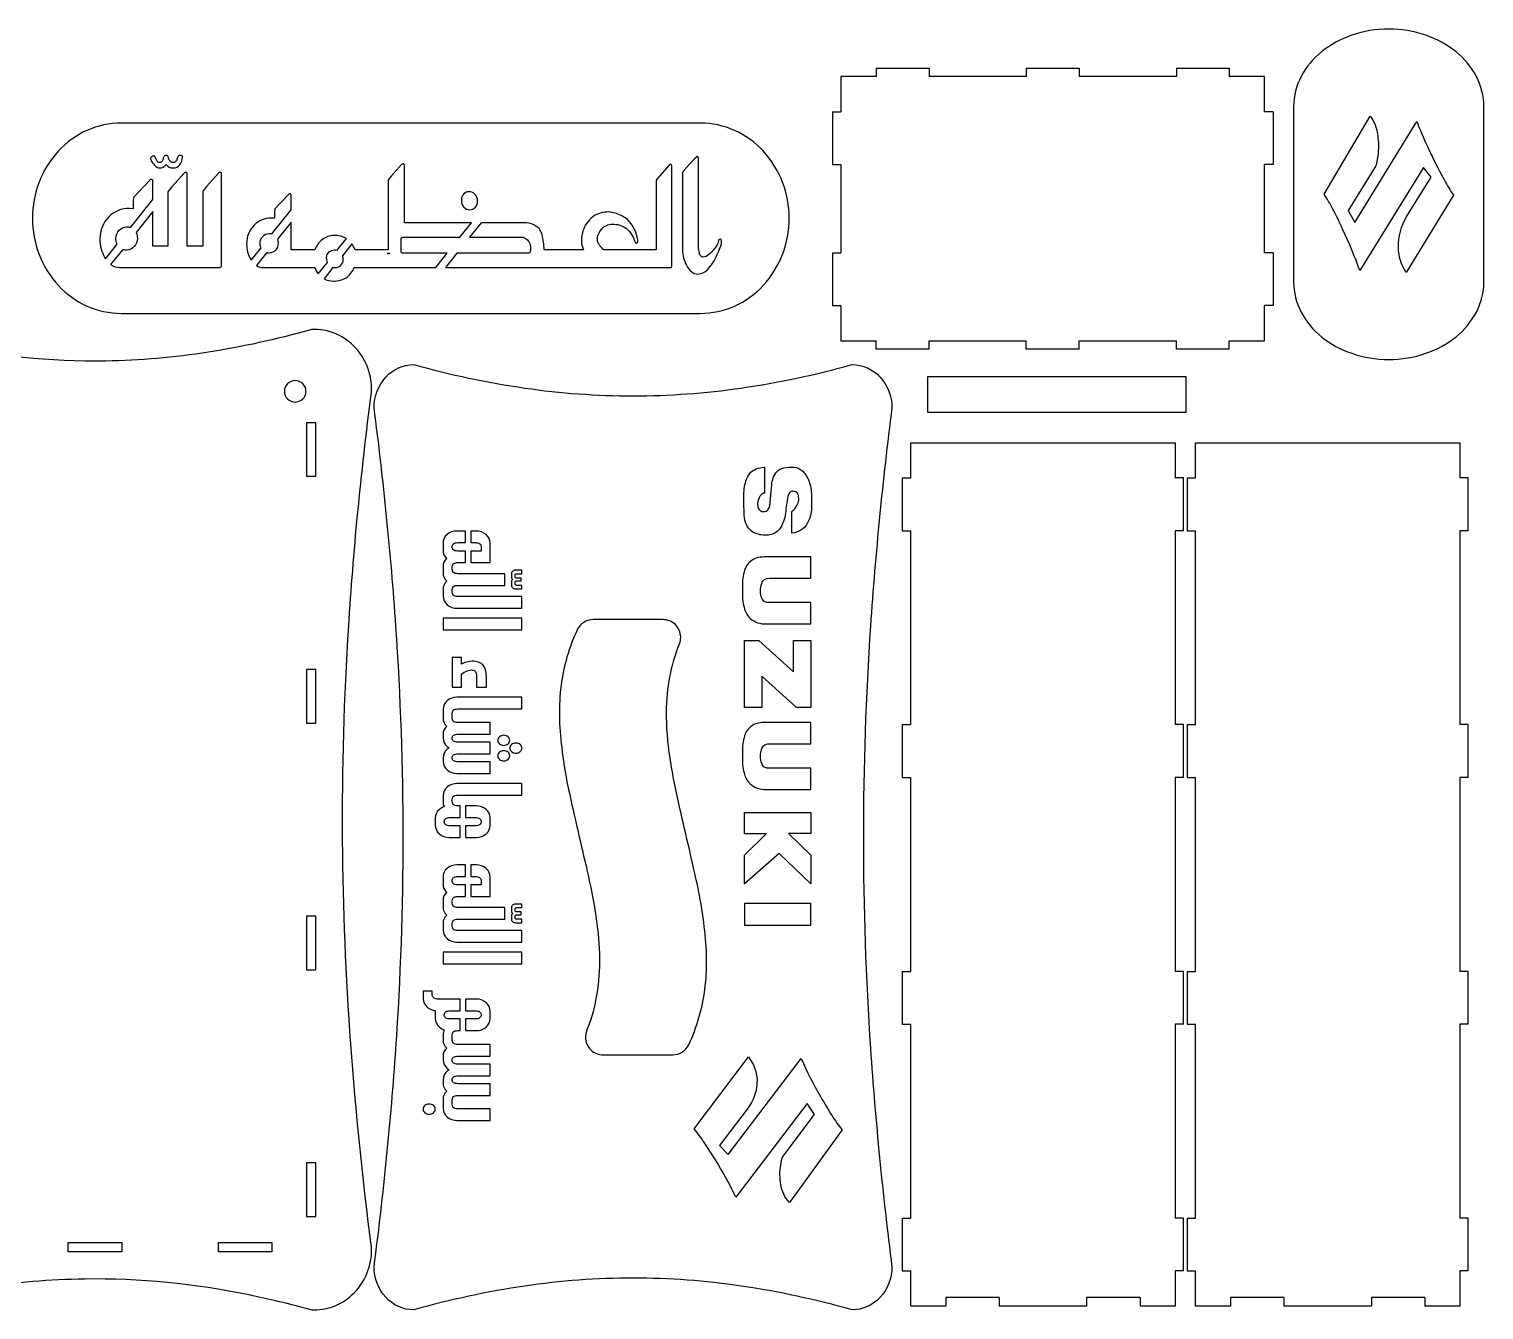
# Model space of a CAD drawing. Extents: x -56.3 to -28.1, y 12.3 to 26.9.
# Drawn here: x -44.37 to -28.12, y 12.61 to 26.92 of the extents above; entities that cross this region are included whole.
import ezdxf

# ---------------------------------------------------------------- set-up
doc = ezdxf.new("R2010")
doc.units = 0
doc.header["$LTSCALE"] = 100
doc.layers.add('LAYER_1', color=1, linetype='CONTINUOUS')

msp = doc.modelspace()

# ---------------------------------------------------------------- linework, layer by layer
at = {"layer": 'LAYER_1', "color": 7}
for points in [[(-30.248045, 26.054979), (-30.248045, 24.097765, 0.121016), (-30.164508, 23.760562, 0.102358), (-29.936698, 23.485196, 0.087972), (-29.598813, 23.299537, 0.083097), (-29.185053, 23.231457), (-29.185053, 23.231457, 0.083097), (-28.771292, 23.299537, 0.087972), (-28.433407, 23.485196, 0.102358), (-28.205597, 23.760562, 0.121016), (-28.12206, 24.097765), (-28.12206, 26.054979, 0.121016), (-28.205597, 26.392182, 0.102358), (-28.433407, 26.667548, 0.087972), (-28.771292, 26.853207, 0.083097), (-29.185053, 26.921286), (-29.185053, 26.921286, 0.083097), (-29.598813, 26.853207, 0.087972), (-29.936698, 26.667548, 0.102358), (-30.164508, 26.392182, 0.121016), (-30.248045, 26.054979)], [(-36.875842, 25.871631), (-43.3442, 25.871631, 0.209229), (-44.045863, 25.560285, 0.189969), (-44.336505, 24.808639), (-44.336505, 24.808639, 0.189969), (-44.045863, 24.056994, 0.209229), (-43.3442, 23.745647), (-36.875842, 23.745647, 0.209229), (-36.174179, 24.056994, 0.189969), (-35.883537, 24.808639), (-35.883537, 24.808639, 0.189969), (-36.174179, 25.560285, 0.209229), (-36.875842, 25.871631)], [(-28.462777, 25.066876), (-28.992045, 24.20333, -0.135803), (-29.077586, 24.480193, -0.141939), (-28.981908, 24.830499), (-28.712234, 25.267236), (-28.795186, 25.375866), (-29.50765, 24.223255, 0.024183), (-29.696384, 24.679798, 0.012069), (-29.810065, 24.911478, 0.027662), (-29.907328, 25.078889), (-29.392717, 25.949413, -0.085292), (-29.337562, 25.85301, -0.054389), (-29.308698, 25.737523, -0.064129), (-29.307685, 25.500553), (-29.31666, 25.444343, -0.057416), (-29.330396, 25.394032), (-29.637806, 24.893601), (-29.564903, 24.761916), (-28.870007, 25.888035, 0.01773), (-28.83095, 25.78738, 0.025931), (-28.563899, 25.234594, 0.025175), (-28.462777, 25.066876)], [(-42.66062, 25.490681, 0.188134), (-42.665089, 25.50532, 0.216155), (-42.678474, 25.510208), (-42.697015, 25.510208, 0.184037), (-42.702423, 25.507696, 0.071264), (-42.708346, 25.50016, 0.048563), (-42.721736, 25.470027, -0.118649), (-42.739762, 25.439885, -0.196323), (-42.764998, 25.429846, -0.18318), (-42.793679, 25.439885, -0.135444), (-42.81238, 25.470027, 0.049098), (-42.825259, 25.50016, 0.072445), (-42.831051, 25.507696, 0.186431), (-42.836415, 25.510208), (-42.852209, 25.510208, 0.179047), (-42.857923, 25.507696, 0.073956), (-42.86406, 25.50016, 0.051503), (-42.877617, 25.470027, -0.105028), (-42.894613, 25.439885, -0.210218), (-42.916759, 25.429846, -0.199954), (-42.937282, 25.439422, -0.087084), (-42.956244, 25.468149), (-42.971102, 25.496877, 0.038649), (-42.976013, 25.504059, 0.05535), (-42.97784, 25.505854, 0.058239), (-42.978596, 25.506303, 0.100674), (-42.979248, 25.506453, 0.087279), (-42.990579, 25.503636), (-43.008089, 25.495187), (-43.014785, 25.486541, 0.054582), (-43.01839, 25.480166, 0.12195), (-43.009211, 25.44815, 0.062779), (-42.981652, 25.410694, 0.067871), (-42.947065, 25.380553, 0.139662), (-42.916759, 25.370513, 0.249067), (-42.843282, 25.408817, 0.238976), (-42.764998, 25.370513, 0.232746), (-42.691178, 25.406939, 0.181941), (-42.66062, 25.490681)], [(-39.830716, 24.25728), (-39.703077, 24.417254), (-40.199759, 24.417254, -0.216146), (-40.213153, 24.422132, -0.188102), (-40.217614, 24.436781), (-40.217614, 24.576476, -0.187986), (-40.213153, 24.591116, -0.216291), (-40.199759, 24.596003), (-39.560455, 24.596003), (-39.432816, 24.755977), (-40.181905, 24.755977), (-40.181905, 25.395119, 0.056382), (-40.18285, 25.404641, 0.094855), (-40.185685, 25.411448, 0.260693), (-40.197013, 25.416899, 0.09715), (-40.21212, 25.408638), (-40.325943, 25.283398), (-40.363287, 25.238198, 0.033077), (-40.363732, 25.23727, 0.086705), (-40.36388, 25.236648), (-40.36388, 24.456308), (-40.73209, 24.456308), (-40.732552, 24.456308, 0.063018), (-40.768062, 24.522258), (-40.874027, 24.38945, -0.079197), (-40.868518, 24.352663, -0.184493), (-40.893582, 24.282816, -0.23011), (-40.955729, 24.253525, -0.064096), (-40.980103, 24.256503), (-41.079532, 24.131887, 0.12593), (-40.973583, 24.107071, 0.147332), (-40.832466, 24.144629, 0.151489), (-40.742852, 24.25728), (-40.73209, 24.25728), (-40.360908, 24.25728), (-39.830716, 24.25728)], [(-39.324747, 24.755977), (-39.452387, 24.596003), (-38.857952, 24.596003, -0.075711), (-38.850849, 24.594736, -0.041627), (-38.841903, 24.590934, -0.040528), (-38.818466, 24.575725, -0.041613), (-38.797098, 24.557318, -0.107027), (-38.787222, 24.542679, -0.07767), (-38.772114, 24.47208, -0.0977), (-38.778128, 24.430954, -0.127687), (-38.78564, 24.420678, -0.168342), (-38.796149, 24.417254), (-39.595008, 24.417254), (-39.722648, 24.25728), (-38.656478, 24.25728), (-38.186241, 24.25728), (-37.570416, 24.25728), (-37.384395, 24.25728), (-37.212448, 24.25728, 0.21601), (-37.199063, 24.262159, 0.18825), (-37.194594, 24.276808), (-37.194594, 25.389111, 0.054524), (-37.195539, 25.398968, 0.092694), (-37.198373, 25.406009, 0.265976), (-37.209701, 25.411642, 0.136323), (-37.216917, 25.409389, 0.072008), (-37.224808, 25.402629), (-37.361291, 25.246314), (-37.370246, 25.233512, 0.084032), (-37.370388, 25.232892), (-37.370388, 24.456308), (-37.384395, 24.456308), (-37.570416, 24.456308), (-37.953179, 24.456308, -0.084933), (-37.973871, 24.472643, -0.037173), (-37.998845, 24.503624, -0.045872), (-38.019191, 24.537603, -0.104922), (-38.025969, 24.562957, -0.198134), (-37.977214, 24.689884, -0.216101), (-37.859788, 24.741707, -0.171626), (-37.701161, 24.694391, -0.135012), (-37.607083, 24.547185, 0.106918), (-37.599873, 24.535356, 0.200265), (-37.590603, 24.531413), (-37.576869, 24.538172, 0.108681), (-37.572748, 24.556198, 0.051266), (-37.576528, 24.580419), (-37.587856, 24.621539, 0.101656), (-37.66151, 24.7631, 0.125395), (-37.778071, 24.846853, 0.029877), (-37.848804, 24.870512, 0.061481), (-37.900303, 24.878398, 0.16374), (-38.075763, 24.825449, 0.146312), (-38.187343, 24.666602, 0.082938), (-38.204511, 24.523903), (-38.180476, 24.456308), (-38.186241, 24.456308), (-38.620354, 24.456308, 0.046806), (-38.643015, 24.625294, 0.208751), (-38.713058, 24.721428, 0.142638), (-38.814003, 24.755977), (-39.324747, 24.755977)], [(-36.637746, 24.54574, 0.049682), (-36.638864, 24.558555, 0.08642), (-36.642215, 24.567709, 0.280564), (-36.6556, 24.575031), (-36.668647, 24.569023, 0.193369), (-36.673454, 24.555504, -0.103049), (-36.680664, 24.527706, -0.046449), (-36.702295, 24.490914, -0.069067), (-36.779552, 24.402472, -0.171864), (-36.847875, 24.372999, -0.236286), (-36.869681, 24.384638, -0.09915), (-36.885644, 24.419564, -0.071379), (-36.895258, 24.487159), (-36.895258, 25.475539, 0.056382), (-36.896203, 25.485061, 0.094855), (-36.899037, 25.491868, 0.260693), (-36.910365, 25.497319, 0.085592), (-36.911914, 25.496989, 0.040561), (-36.913986, 25.495999, 0.035649), (-36.9197, 25.492038), (-36.937404, 25.476196), (-36.997919, 25.412826), (-37.055859, 25.34664), (-37.070344, 25.327277, 0.032989), (-37.073965, 25.321028, 0.03589), (-37.074871, 25.318762, 0.072426), (-37.075172, 25.317067), (-37.075172, 24.451859, 0.124076), (-37.029164, 24.284375, 0.100267), (-36.971835, 24.210022, 0.175283), (-36.905558, 24.185237, 0.210566), (-36.784879, 24.245509, 0.086388), (-36.675514, 24.426324, 0.024064), (-36.647191, 24.500114, 0.070598), (-36.637746, 24.54574)], [(-43.52091, 24.354594), (-43.389183, 24.51969, -0.120117), (-43.403914, 24.584277, -0.197381), (-43.368319, 24.675114, -0.216502), (-43.284447, 24.713149, -0.093363), (-43.240993, 24.705418), (-42.990689, 25.019129), (-42.990689, 25.217005, 0.054524), (-42.991815, 25.228751, 0.092694), (-42.995193, 25.237141, 0.265976), (-43.008691, 25.243853, 0.136323), (-43.017289, 25.241168, 0.072008), (-43.026693, 25.233114), (-43.205893, 25.039805, 0.079608), (-43.206687, 25.038478, 0.035478), (-43.20743, 25.036292), (-43.208761, 25.029339), (-43.210806, 25.005115), (-43.212439, 24.915407), (-43.252535, 24.918092, 0.205663), (-43.483286, 24.824123, 0.207759), (-43.582296, 24.576222, 0.1382), (-43.527472, 24.365014), (-43.52091, 24.354594)], [(-42.990689, 24.883685), (-43.178814, 24.647904, -0.120168), (-43.164162, 24.582487, -0.199052), (-43.200575, 24.491202, -0.214879), (-43.285265, 24.452719, -0.099578), (-43.328018, 24.460903), (-43.4628, 24.291979, 0.160945), (-43.359728, 24.259411), (-42.244387, 24.259411, 0.21601), (-42.228437, 24.265224, 0.18825), (-42.223112, 24.282679), (-42.223112, 25.29576, 0.054524), (-42.224238, 25.307506, 0.092694), (-42.227616, 25.315896, 0.265976), (-42.241114, 25.322609, 0.042069), (-42.252167, 25.317907, 0.081371), (-42.259116, 25.312764), (-42.388613, 25.165314), (-42.429073, 25.114933), (-42.431602, 25.110404, 0.080051), (-42.43177, 25.109611), (-42.43177, 24.496572), (-42.606812, 24.496572), (-42.606812, 25.29576, 0.054524), (-42.607938, 25.307506, 0.092694), (-42.611315, 25.315896, 0.265976), (-42.624814, 25.322609, 0.057409), (-42.635867, 25.318347, 0.101314), (-42.642816, 25.312764), (-42.778447, 25.160169), (-42.822946, 25.105212), (-42.823476, 25.104092, 0.085798), (-42.823653, 25.103346), (-42.823653, 24.496572), (-42.990689, 24.496572), (-42.990689, 24.883685)], [(-41.89403, 24.340375), (-41.783167, 24.479323, -0.110332), (-41.793767, 24.529911, -0.197381), (-41.763896, 24.606142, -0.216502), (-41.693509, 24.638062, -0.082514), (-41.660643, 24.632883), (-41.446984, 24.900666), (-41.446984, 25.060902, 0.054524), (-41.44793, 25.07076, 0.092694), (-41.450764, 25.077801, 0.265976), (-41.462092, 25.083434, 0.136323), (-41.469308, 25.081181, 0.072008), (-41.477199, 25.074421), (-41.627586, 24.912195, 0.079608), (-41.628252, 24.911081, 0.035478), (-41.628876, 24.909246), (-41.629993, 24.903411), (-41.631709, 24.883083), (-41.63308, 24.807799), (-41.666728, 24.810052, 0.205663), (-41.860377, 24.731192, 0.207759), (-41.943467, 24.523151, 0.1382), (-41.897458, 24.345904), (-41.89403, 24.340375)], [(-39.363361, 25.001569, 0.197469), (-39.391173, 25.074797, 0.216427), (-39.458812, 25.104463, 0.220255), (-39.520958, 25.077801, 0.193219), (-39.545336, 25.00908, 0.190032), (-39.518555, 24.933975, 0.22422), (-39.450572, 24.903933, 0.226387), (-39.387396, 24.931346, 0.187066), (-39.363361, 25.001569)], [(-41.143647, 24.186975), (-41.041022, 24.315597, -0.093098), (-41.050493, 24.370689, -0.229443), (-41.021652, 24.431524, -0.186819), (-40.961222, 24.454806, -0.076936), (-40.933237, 24.450686), (-40.829729, 24.580415, 0.142144), (-40.969463, 24.616282, 0.171145), (-41.096158, 24.572345, 0.135689), (-41.181652, 24.456308), (-41.187016, 24.456308), (-41.446984, 24.456308), (-41.446984, 24.765221), (-41.600297, 24.573072, -0.092293), (-41.592564, 24.528409, -0.199052), (-41.623123, 24.451802, -0.214879), (-41.694196, 24.419507, -0.068416), (-41.720095, 24.422927), (-41.834888, 24.279054, 0.142924), (-41.756685, 24.25728), (-41.460162, 24.25728), (-41.187016, 24.25728), (-41.183712, 24.25728, 0.067266), (-41.143647, 24.186975)], [(-40.354116, 24.416838), (-40.345852, 24.416516, -0.028954), (-40.345151, 24.416421), (-40.345061, 24.416396, 0.059487), (-40.345061, 24.416396, 0.071201), (-40.345005, 24.416371, 0.134401), (-40.34499, 24.416359, 0.162602), (-40.344984, 24.416346, 0.09885), (-40.344986, 24.416333, 0.077684), (-40.344996, 24.41632), (-40.345124, 24.416268), (-40.346326, 24.416102), (-40.373494, 24.415, 0.03523), (-40.354116, 24.416838)], [(-40.520392, 13.093527, 0.015159), (-40.276556, 15.537115, 0.034483), (-40.276556, 20.25127, 0.015159), (-40.520392, 22.694857, -0.189407), (-40.38997, 23.033514, -0.209794), (-40.075108, 23.173792, 0.031913), (-38.836568, 22.911943, 0.035697), (-37.627798, 22.82466, 0.035697), (-36.419028, 22.911943, 0.031913), (-35.180489, 23.173792, -0.209794), (-34.865627, 23.033514, -0.189407), (-34.735205, 22.694857, 0.014873), (-34.974492, 20.251046, 0.033843), (-34.974492, 15.537339, 0.014873), (-34.735205, 13.093527, -0.189407), (-34.865627, 12.754871, -0.209794), (-35.180489, 12.614592, 0.032477), (-36.418663, 12.881038, 0.036312), (-37.627798, 12.969854, 0.036312), (-38.836933, 12.881038, 0.032477), (-40.075108, 12.614592, -0.209794), (-40.38997, 12.754871, -0.189407), (-40.520392, 13.093527)], [(-41.521537, 22.874507, 0.199589), (-41.486362, 22.789586, 0.199589), (-41.401441, 22.754411, 0.199589), (-41.31652, 22.789586, 0.199589), (-41.281344, 22.874507, 0.199589), (-41.31652, 22.959428, 0.199589), (-41.401441, 22.994604, 0.199589), (-41.486362, 22.959428, 0.199589), (-41.521537, 22.874507)], [(-36.160256, 22.026988), (-36.160256, 21.738802, 0.124743), (-36.191167, 21.723221, 0.157077), (-36.232287, 21.644766, 0.073427), (-36.234976, 21.599216, 0.11185), (-36.223089, 21.560481), (-36.21862, 21.554374, 0.18767), (-36.176448, 21.532032, 0.179618), (-36.128853, 21.542738, 0.107509), (-36.113129, 21.561492, 0.058253), (-36.103511, 21.585954, 0.045775), (-36.095993, 21.632781), (-36.084823, 21.755096), (-36.07845, 21.829138, -0.052781), (-36.060011, 21.909783, -0.106388), (-36.018852, 21.979252, -0.152787), (-35.944319, 22.019764, -0.080218), (-35.83046, 22.027715, -0.175972), (-35.731132, 21.98207, -0.118481), (-35.654464, 21.848367, -0.076358), (-35.633758, 21.699357), (-35.63374, 21.604762, -0.129303), (-35.677795, 21.404477, -0.271908), (-35.854478, 21.292568), (-35.854478, 21.534452, 0.12256), (-35.819103, 21.564007), (-35.797216, 21.597936, 0.239849), (-35.786096, 21.727069), (-35.78602, 21.726894, 0.289184), (-35.839792, 21.760208, 0.223324), (-35.879519, 21.740359, 0.117014), (-35.897803, 21.701463, 0.014457), (-35.924654, 21.514055, -0.122567), (-35.990738, 21.336544, -0.205509), (-36.115618, 21.269955, -0.125679), (-36.263216, 21.289563, -0.159143), (-36.347352, 21.362167, -0.111586), (-36.381739, 21.463095, -0.024722), (-36.38921, 21.701761, -0.073318), (-36.366525, 21.87431, -0.09102), (-36.325118, 21.954515, -0.134004), (-36.251029, 22.009134, -0.081266), (-36.160256, 22.026988)], [(-39.49968, 20.961227), (-39.49968, 21.091316), (-39.584475, 21.091316, -0.058924), (-39.612467, 21.094221, -0.097977), (-39.632459, 21.102935, -0.253328), (-39.648451, 21.137773, -0.247996), (-39.63279, 21.173059, -0.100183), (-39.61321, 21.181878, -0.060836), (-39.585796, 21.184817), (-39.49968, 21.184817), (-39.49968, 21.314925), (-39.595585, 21.314925, 0.182095), (-39.70522, 21.276003, 0.224315), (-39.749598, 21.17901), (-39.749598, 21.098869, 0.205506), (-39.710444, 21.008271, 0.202598), (-39.749598, 20.918814), (-39.749598, 20.843322, 0.209906), (-39.708483, 20.753294, 0.209962), (-39.749598, 20.663266), (-39.749598, 20.587186, 0.219366), (-39.703278, 20.491939, 0.186097), (-39.595585, 20.452448), (-38.869815, 20.452448), (-38.869815, 20.582537), (-39.583835, 20.582537, -0.068571), (-39.614841, 20.586169, -0.129387), (-39.634739, 20.597055, -0.116791), (-39.645025, 20.616814, -0.067849), (-39.648451, 20.645845, -0.069395), (-39.645025, 20.674317, -0.12055), (-39.634739, 20.693477, -0.13559), (-39.615164, 20.70437, -0.068328), (-39.583835, 20.707995), (-39.057778, 20.707995), (-39.057778, 20.838084), (-39.583835, 20.838084, -0.068397), (-39.615164, 20.841716, -0.135267), (-39.634739, 20.852602, -0.115346), (-39.645025, 20.87207, -0.069534), (-39.648451, 20.900235, -0.07118), (-39.645025, 20.927825, -0.11901), (-39.634739, 20.946691, -0.138604), (-39.619726, 20.956578, -0.062524), (-39.596886, 20.961227), (-39.49968, 20.961227)], [(-39.440536, 21.314925), (-39.440536, 21.184817), (-39.388685, 21.184817, -0.058173), (-39.360705, 21.181951, -0.097152), (-39.340719, 21.173352, -0.255382), (-39.32473, 21.138949), (-39.32473, 21.091316), (-39.440536, 21.091316), (-39.440536, 20.961227), (-39.223562, 20.961227), (-39.223562, 21.177852, 0.223864), (-39.269242, 21.274275, 0.186245), (-39.377596, 21.314925), (-39.440536, 21.314925)], [(-36.405728, 20.618632, 0.08046), (-36.38152, 20.443307, 0.121632), (-36.319006, 20.339268, 0.200597), (-36.13973, 20.277416), (-35.640654, 20.277416), (-35.640654, 20.51627), (-36.101339, 20.51627), (-36.127031, 20.516574, -0.120974), (-36.160815, 20.527846, -0.155385), (-36.190226, 20.565623, -0.096392), (-36.2028, 20.645443, -0.091392), (-36.190011, 20.730259, -0.145386), (-36.160126, 20.771881, -0.122585), (-36.125873, 20.785625), (-36.099979, 20.786803), (-35.640654, 20.786803), (-35.640654, 21.025651), (-36.13973, 21.025651, 0.056605), (-36.230463, 21.017102, 0.121165), (-36.316436, 20.975536, 0.135141), (-36.380556, 20.877079, 0.083934), (-36.405728, 20.697853), (-36.405728, 20.618632)], [(-38.972284, 20.773049), (-38.973585, 20.771873, 0.217286), (-38.986637, 20.742838), (-38.986637, 20.709741, 0.224273), (-38.973585, 20.681275, 0.197057), (-38.941617, 20.669073), (-38.869815, 20.669073), (-38.869815, 20.707407), (-38.92138, 20.707407, -0.063577), (-38.931086, 20.708496, -0.103142), (-38.938017, 20.711762, -0.240666), (-38.943559, 20.724828), (-38.943559, 20.739934, -0.225616), (-38.93851, 20.753, -0.179285), (-38.923342, 20.757355), (-38.877642, 20.757355), (-38.877642, 20.788724), (-38.923342, 20.788724, -0.174246), (-38.93851, 20.792933, -0.231174), (-38.943559, 20.805558), (-38.943559, 20.821251, -0.246222), (-38.938017, 20.833876, -0.100907), (-38.931086, 20.837032, -0.061486), (-38.92138, 20.838084), (-38.869815, 20.838084), (-38.869815, 20.876418), (-38.941617, 20.876418, 0.197086), (-38.973585, 20.864234, 0.224273), (-38.986637, 20.835769), (-38.986637, 20.802654, 0.224386), (-38.973585, 20.774206), (-38.972284, 20.773049)], [(-38.43089, 19.591714, 0.034885), (-38.450019, 19.255567, 0.028868), (-38.424381, 18.894702, 0.015154), (-38.361274, 18.490431), (-38.360127, 18.484768, 0.005155), (-38.151868, 17.574097, -0.014699), (-38.054964, 17.091873, -0.029571), (-38.005368, 16.651329, -0.08671), (-38.100681, 15.847126), (-38.145614, 15.731939, 0.199589), (-38.142486, 15.581308, 0.199589), (-38.033762, 15.477009, 0.093252), (-37.962223, 15.463549), (-37.18343, 15.463549, 0.290324), (-37.005377, 15.576452, 0.078719), (-36.824707, 16.19667, 0.034885), (-36.805577, 16.532817, 0.028868), (-36.831216, 16.893683, 0.015145), (-36.894278, 17.29772), (-36.895606, 17.304207, 0.003032), (-37.103836, 18.214742, -0.017774), (-37.213477, 18.781574, -0.039603), (-37.253068, 19.299998, -0.093844), (-37.10871, 20.055477, 0.199589), (-37.111041, 20.206122, 0.199589), (-37.219212, 20.310995, 0.094587), (-37.29172, 20.324835), (-38.072167, 20.324835, 0.290324), (-38.25022, 20.211933, 0.078719), (-38.43089, 19.591714)], [(-39.376935, 19.570852), (-39.265979, 19.570852), (-39.265979, 19.693976, 0.0759), (-39.27577, 19.766651, 0.114432), (-39.305143, 19.818559, 0.120832), (-39.354092, 19.849703, 0.084914), (-39.422615, 19.860084, 0.117028), (-39.542719, 19.827557), (-39.542719, 19.903067), (-39.648451, 19.903067), (-39.648451, 19.570852), (-39.542719, 19.570852), (-39.542719, 19.715477, -0.075032), (-39.479079, 19.753808, -0.126833), (-39.422615, 19.761933, -0.265615), (-39.388357, 19.744949, -0.092882), (-39.379791, 19.723712, -0.05462), (-39.376935, 19.693976), (-39.376935, 19.570852)], [(-39.749598, 19.273136), (-39.749598, 19.257295), (-39.749598, 19.223205, 0.206739), (-39.708483, 19.13202, 0.222084), (-39.749598, 19.04201), (-39.749598, 19.003088, 0.225004), (-39.703278, 18.907841), (-39.692829, 18.899718), (-39.681739, 18.892166), (-39.692829, 18.885201), (-39.703278, 18.87706, 0.21942), (-39.749598, 18.781813), (-39.749598, 18.742891, 0.22384), (-39.703919, 18.647057, 0.192089), (-39.594284, 18.606977), (-39.223562, 18.606977), (-39.223562, 18.737084), (-39.582533, 18.737084, -0.054402), (-39.611378, 18.739843, -0.092637), (-39.631976, 18.74812, -0.266228), (-39.648451, 18.781225, -0.264147), (-39.631976, 18.814772, -0.093512), (-39.611378, 18.823159, -0.055113), (-39.582533, 18.825954), (-39.223562, 18.825954), (-39.223562, 18.956044), (-39.584475, 18.956044, -0.056022), (-39.612467, 18.958802, -0.094604), (-39.632459, 18.967079, -0.261521), (-39.648451, 19.000185, -0.264147), (-39.631976, 19.033731, -0.093512), (-39.611378, 19.042118, -0.055113), (-39.582533, 19.044913), (-39.223562, 19.044913), (-39.223562, 19.175003), (-39.583835, 19.175003, -0.068571), (-39.614841, 19.178635, -0.129387), (-39.634739, 19.189521, -0.188141), (-39.648451, 19.233662), (-39.648451, 19.257295), (-39.648451, 19.268909, -0.18908), (-39.634739, 19.312463, -0.129707), (-39.614841, 19.323355, -0.068502), (-39.583835, 19.32698), (-38.869815, 19.32698), (-38.869815, 19.457088), (-39.595585, 19.457088, 0.186097), (-39.703278, 19.417596, 0.21942), (-39.749598, 19.322349), (-39.749598, 19.273136)], [(-39.07149, 19.032681, 0.085089), (-39.098253, 19.028335, 0.089234), (-39.119792, 19.016418, 0.1027), (-39.134144, 18.998712, 0.121039), (-39.139369, 18.976926, 0.12076), (-39.134144, 18.955141, 0.097391), (-39.119792, 18.937132, 0.093696), (-39.098253, 18.924947, 0.085095), (-39.07149, 18.920583, 0.08519), (-39.045387, 18.924947, 0.093696), (-39.023849, 18.937132, 0.097391), (-39.009496, 18.955141, 0.12076), (-39.004272, 18.976926, 0.121039), (-39.009496, 18.998712, 0.1027), (-39.023849, 19.016418, 0.089234), (-39.045387, 19.028335, 0.085192), (-39.07149, 19.032681)], [(-36.405728, 18.769254, 0.080461), (-36.38152, 18.593932, 0.121632), (-36.319006, 18.489896, 0.200592), (-36.13973, 18.428043), (-35.640654, 18.428043), (-35.640654, 18.666891), (-36.101339, 18.666891), (-36.127031, 18.667196, -0.120972), (-36.160815, 18.678468, -0.155384), (-36.190226, 18.716245, -0.096393), (-36.2028, 18.796063, -0.09139), (-36.190011, 18.880883, -0.145395), (-36.160126, 18.922505, -0.122593), (-36.125873, 18.936246), (-36.099979, 18.937423), (-35.640654, 18.937423), (-35.640654, 19.176278), (-36.13973, 19.176278, 0.056605), (-36.230463, 19.167729, 0.121166), (-36.316436, 19.126163, 0.135141), (-36.380556, 19.027704, 0.083933), (-36.405728, 18.848475), (-36.405728, 18.769254)], [(-39.139369, 18.804484, 0.234435), (-39.119792, 18.763834, 0.179917), (-39.07149, 18.747571, 0.08519), (-39.045387, 18.751935, 0.093696), (-39.023849, 18.764119, 0.097391), (-39.009496, 18.782128, 0.120765), (-39.004272, 18.804484, 0.121039), (-39.009496, 18.826269, 0.098111), (-39.023849, 18.844278, 0.094146), (-39.045387, 18.85648, 0.085192), (-39.07149, 18.860827, 0.085089), (-39.098253, 18.85648, 0.094146), (-39.119792, 18.844278, 0.098111), (-39.134144, 18.826269, 0.121039), (-39.139369, 18.804484)], [(-38.936393, 18.833489, 0.08519), (-38.91029, 18.837853, 0.094146), (-38.888752, 18.850055, 0.100386), (-38.874379, 18.868349, 0.117779), (-38.869155, 18.89042, 0.11805), (-38.874379, 18.91249, 0.105991), (-38.888752, 18.9305, 0.088775), (-38.91029, 18.942399, 0.085192), (-38.936393, 18.946745, 0.180068), (-38.984695, 18.930482, 0.234554), (-39.004272, 18.89042, 0.231652), (-38.984695, 18.850055, 0.182614), (-38.936393, 18.833489)], [(-39.557885, 17.892566), (-39.557885, 18.022656), (-39.669329, 18.022656, -0.056676), (-39.698462, 18.025561, -0.095383), (-39.719267, 18.034277, -0.259646), (-39.735906, 18.06913, -0.26376), (-39.719267, 18.103109, -0.093693), (-39.698462, 18.1116, -0.055231), (-39.669329, 18.114429), (-39.557885, 18.114429), (-39.557885, 18.244519), (-39.584475, 18.244519, -0.069507), (-39.614997, 18.248152, -0.128837), (-39.634739, 18.259054, -0.188405), (-39.64845, 18.302385), (-39.648451, 18.302607), (-39.648451, 18.306486), (-39.64845, 18.306708, -0.188602), (-39.634739, 18.350039, -0.129707), (-39.614841, 18.360932, -0.068502), (-39.583835, 18.364557), (-38.869815, 18.364557), (-38.869815, 18.494664), (-39.595585, 18.494664, 0.186097), (-39.703278, 18.455172, 0.21942), (-39.749598, 18.359926), (-39.749598, 18.3113), (-39.749598, 18.294872), (-39.749598, 18.289247, 0.114819), (-39.737208, 18.23465, 0.050032), (-39.764912, 18.222466, 0.053834), (-39.790714, 18.203869, 0.228344), (-39.836394, 18.108622), (-39.836394, 18.028463, 0.223744), (-39.790714, 17.932646, 0.192089), (-39.681079, 17.892566), (-39.557885, 17.892566)], [(-39.498741, 18.244519), (-39.498741, 18.114429), (-39.390647, 18.114429, -0.05578), (-39.361811, 18.1116, -0.094319), (-39.341212, 18.103109, -0.262212), (-39.32473, 18.06913, -0.258087), (-39.341212, 18.034277, -0.096008), (-39.361811, 18.025561, -0.057239), (-39.390647, 18.022656), (-39.498741, 18.022656), (-39.498741, 17.892566), (-39.377596, 17.892566, 0.192151), (-39.269242, 17.932646, 0.223744), (-39.223562, 18.028463), (-39.223562, 18.109192, 0.228364), (-39.269242, 18.204457, 0.190142), (-39.377596, 18.244519), (-39.498741, 18.244519)], [(-39.49968, 17.231697), (-39.49968, 17.361786), (-39.584475, 17.361786, -0.058924), (-39.612467, 17.364692, -0.097977), (-39.632459, 17.373405, -0.253328), (-39.648451, 17.408243, -0.247996), (-39.63279, 17.443529, -0.100183), (-39.61321, 17.452348, -0.060836), (-39.585796, 17.455288), (-39.49968, 17.455288), (-39.49968, 17.585395), (-39.595585, 17.585395, 0.182095), (-39.70522, 17.546473, 0.224315), (-39.749598, 17.449481), (-39.749598, 17.369339, 0.205506), (-39.710444, 17.278741, 0.202598), (-39.749598, 17.189284), (-39.749598, 17.113792, 0.209906), (-39.708483, 17.023764, 0.209962), (-39.749598, 16.933736), (-39.749598, 16.857656, 0.219366), (-39.703278, 16.762409, 0.186097), (-39.595585, 16.722918), (-38.869815, 16.722918), (-38.869815, 16.853007), (-39.583835, 16.853007, -0.068571), (-39.614841, 16.856639, -0.129387), (-39.634739, 16.867525, -0.116791), (-39.645025, 16.887284, -0.067849), (-39.648451, 16.916315, -0.069395), (-39.645025, 16.944787, -0.12055), (-39.634739, 16.963947, -0.13559), (-39.615164, 16.97484, -0.068328), (-39.583835, 16.978465), (-39.057778, 16.978465), (-39.057778, 17.108555), (-39.583835, 17.108555, -0.068397), (-39.615164, 17.112186, -0.135267), (-39.634739, 17.123072, -0.115346), (-39.645025, 17.14254, -0.069534), (-39.648451, 17.170705, -0.07118), (-39.645025, 17.198295, -0.11901), (-39.634739, 17.217161, -0.138604), (-39.619726, 17.227048, -0.062524), (-39.596886, 17.231697), (-39.49968, 17.231697)], [(-39.440536, 17.585395), (-39.440536, 17.455288), (-39.388685, 17.455288, -0.058173), (-39.360705, 17.452422, -0.097152), (-39.340719, 17.443823, -0.255382), (-39.32473, 17.409419), (-39.32473, 17.361786), (-39.440536, 17.361786), (-39.440536, 17.231697), (-39.223562, 17.231697), (-39.223562, 17.448323, 0.223864), (-39.269242, 17.544745, 0.186245), (-39.377596, 17.585395), (-39.440536, 17.585395)], [(-38.972284, 17.043519), (-38.973585, 17.042343, 0.217286), (-38.986637, 17.013308), (-38.986637, 16.980211, 0.224273), (-38.973585, 16.951745, 0.197057), (-38.941617, 16.939543), (-38.869815, 16.939543), (-38.869815, 16.977877), (-38.92138, 16.977877, -0.063577), (-38.931086, 16.978966, -0.103142), (-38.938017, 16.982233, -0.240666), (-38.943559, 16.995299), (-38.943559, 17.010404, -0.225616), (-38.93851, 17.02347, -0.179285), (-38.923342, 17.027825), (-38.877642, 17.027825), (-38.877642, 17.059194), (-38.923342, 17.059194, -0.174246), (-38.93851, 17.063403, -0.231174), (-38.943559, 17.076028), (-38.943559, 17.091721, -0.246222), (-38.938017, 17.104346, -0.100907), (-38.931086, 17.107503, -0.061486), (-38.92138, 17.108555), (-38.869815, 17.108555), (-38.869815, 17.146889), (-38.941617, 17.146889, 0.197086), (-38.973585, 17.134704, 0.224273), (-38.986637, 17.106239), (-38.986637, 17.073124, 0.224386), (-38.973585, 17.044677), (-38.972284, 17.043519)], [(-39.557885, 15.733873), (-39.557885, 15.86398), (-39.671951, 15.86398, -0.059672), (-39.699931, 15.866922, -0.098814), (-39.719918, 15.875746, -0.251268), (-39.735906, 15.911025, -0.259481), (-39.719918, 15.944562, -0.095465), (-39.699931, 15.952943, -0.056722), (-39.671951, 15.955736), (-39.557885, 15.955736), (-39.557885, 16.085843), (-39.804406, 16.085843, -0.145572), (-39.848144, 16.096869, -0.120647), (-39.864295, 16.111256, -0.148211), (-39.869682, 16.129984), (-39.869682, 16.173537), (-39.97085, 16.173537), (-39.97085, 16.093396, 0.219592), (-39.925811, 15.996973, 0.148591), (-39.836394, 15.959227), (-39.836394, 15.869787, 0.225874), (-39.790053, 15.773365, 0.115489), (-39.735906, 15.742584, 0.114438), (-39.749598, 15.689144), (-39.749598, 15.677055), (-39.749598, 15.658363), (-39.749598, 15.627124, 0.211295), (-39.708483, 15.536509, 0.222084), (-39.749598, 15.446499), (-39.749598, 15.407577, 0.220415), (-39.703278, 15.311742, 0.060928), (-39.681739, 15.296655, 0.065378), (-39.703278, 15.281549, 0.220468), (-39.749598, 15.185714), (-39.749598, 15.147968, 0.212519), (-39.709143, 15.057353, 0.211243), (-39.749598, 14.967913), (-39.749598, 14.958398), (-39.749598, 14.939448), (-39.749598, 14.866073, 0.219366), (-39.703278, 14.770826, 0.186097), (-39.595585, 14.731334), (-39.223562, 14.731334), (-39.223562, 14.861424), (-39.583835, 14.861424, -0.068571), (-39.614841, 14.865055, -0.129387), (-39.634739, 14.875941, -0.116791), (-39.645025, 14.895701, -0.067849), (-39.648451, 14.924732), (-39.648451, 14.939448), (-39.648451, 14.95108, -0.06873), (-39.645188, 14.977211, -0.115181), (-39.634739, 14.996948, -0.138672), (-39.615495, 15.007409, -0.065609), (-39.583835, 15.010896), (-39.223562, 15.010896), (-39.223562, 15.140986), (-39.582533, 15.140986, -0.054402), (-39.611378, 15.143744, -0.092637), (-39.631976, 15.152021, -0.266228), (-39.648451, 15.185127, -0.264147), (-39.631976, 15.218673, -0.093512), (-39.611378, 15.22706, -0.055113), (-39.582533, 15.229855), (-39.223562, 15.229855), (-39.223562, 15.359945), (-39.584475, 15.359945, -0.056022), (-39.612467, 15.362704, -0.094604), (-39.632459, 15.37098, -0.261521), (-39.648451, 15.404086, -0.264147), (-39.631976, 15.437632, -0.093512), (-39.611378, 15.446019, -0.055113), (-39.582533, 15.448815), (-39.223562, 15.448815), (-39.223562, 15.578922), (-39.583835, 15.578922, -0.068397), (-39.615164, 15.582554, -0.135267), (-39.634739, 15.59344, -0.184595), (-39.648451, 15.636993), (-39.648451, 15.658363), (-39.648451, 15.671723, -0.069395), (-39.645025, 15.700195, -0.12055), (-39.634739, 15.719355, -0.13559), (-39.615164, 15.730248, -0.068328), (-39.583835, 15.733873), (-39.557885, 15.733873)], [(-39.498741, 16.085843), (-39.498741, 15.955736), (-39.390647, 15.955736, -0.055071), (-39.361811, 15.952943, -0.093455), (-39.341212, 15.944562, -0.264275), (-39.32473, 15.911025, -0.256123), (-39.341212, 15.875746, -0.096811), (-39.361811, 15.866922, -0.057939), (-39.390647, 15.86398), (-39.498741, 15.86398), (-39.498741, 15.733873), (-39.377596, 15.733873, 0.083695), (-39.318524, 15.743456, 0.099681), (-39.267941, 15.773365, 0.221961), (-39.223562, 15.869787), (-39.223562, 15.950517, 0.224196), (-39.267941, 16.046351, 0.184036), (-39.377596, 16.085843), (-39.498741, 16.085843)], [(-36.945238, 14.636948), (-36.339233, 15.440862, -0.159827), (-36.24129, 15.183118, -0.168522), (-36.350841, 14.857003), (-36.659613, 14.450424), (-36.564634, 14.349295), (-35.748874, 15.422314, 0.027692), (-35.532775, 14.997297, 0.013499), (-35.402613, 14.781616, 0.030086), (-35.291248, 14.625765), (-35.880471, 13.815355, -0.158788), (-35.976671, 14.012613, -0.078873), (-35.97783, 14.233219), (-35.967555, 14.285547, -0.068022), (-35.951826, 14.332384), (-35.599847, 14.798258), (-35.683319, 14.92085), (-36.478965, 13.872494, 0.020435), (-36.523686, 13.966198, 0.029073), (-36.829456, 14.480812, 0.02724), (-36.945238, 14.636948)], [(-39.904913, 14.914275, 0.085192), (-39.931016, 14.909929, 0.094146), (-39.952554, 14.897727, 0.101095), (-39.966927, 14.879433, 0.11805), (-39.972151, 14.857362, 0.117779), (-39.966927, 14.835292, 0.105269), (-39.952554, 14.817283, 0.088775), (-39.931016, 14.805383, 0.08519), (-39.904913, 14.801019, 0.179672), (-39.855971, 14.817283, 0.234344), (-39.836394, 14.857362, 0.231907), (-39.855971, 14.897727, 0.182482), (-39.904913, 14.914275)]]:
    msp.add_lwpolyline(points, format="xyb", close=True, dxfattribs=at)
for points in [[(-35.304566, 26.391903), (-35.304566, 25.998202)], [(-34.910865, 26.391903), (-35.304566, 26.391903)], [(-34.910865, 26.486391), (-34.910865, 26.391903)], [(-34.910865, 26.486391), (-34.320314, 26.486391)], [(-34.320314, 26.486391), (-34.320314, 26.391903)], [(-33.2337, 26.391903), (-34.320314, 26.391903)], [(-33.2337, 26.486391), (-33.2337, 26.391903)], [(-33.2337, 26.486391), (-32.643149, 26.486391)], [(-32.643149, 26.486391), (-32.643149, 26.391903)], [(-31.556535, 26.391903), (-32.643149, 26.391903)], [(-31.556535, 26.486391), (-31.556535, 26.391903)], [(-31.556535, 26.486391), (-30.965984, 26.486391)], [(-30.965984, 26.486391), (-30.965984, 26.391903)], [(-30.572283, 26.391903), (-30.965984, 26.391903)], [(-30.572283, 25.998202), (-30.572283, 26.391903)], [(-35.399054, 25.998202), (-35.399054, 25.407651)], [(-35.399054, 25.998202), (-35.304566, 25.998202)], [(-30.477795, 25.998202), (-30.572283, 25.998202)], [(-30.477795, 25.998202), (-30.477795, 25.407651)], [(-35.399054, 25.407651), (-35.304566, 25.407651)], [(-35.304566, 25.407651), (-35.304566, 24.423399)], [(-30.477795, 25.407651), (-30.572283, 25.407651)], [(-30.572283, 24.423399), (-30.572283, 25.407651)], [(-35.399054, 24.423399), (-35.399054, 23.832847)], [(-35.399054, 24.423399), (-35.304566, 24.423399)], [(-30.477795, 24.423399), (-30.572283, 24.423399)], [(-30.477795, 24.423399), (-30.477795, 23.832847)], [(-35.399054, 23.832847), (-35.304566, 23.832847)], [(-35.304566, 23.832847), (-35.304566, 23.439147)], [(-30.477795, 23.832847), (-30.572283, 23.832847)], [(-30.572283, 23.439147), (-30.572283, 23.832847)], [(-35.304566, 23.439147), (-34.910865, 23.439147)], [(-34.910865, 23.344658), (-34.910865, 23.439147)], [(-34.320314, 23.439147), (-33.2337, 23.439147)], [(-34.320314, 23.344658), (-34.320314, 23.439147)], [(-33.2337, 23.344658), (-33.2337, 23.439147)], [(-32.643149, 23.439147), (-31.556535, 23.439147)], [(-32.643149, 23.344658), (-32.643149, 23.439147)], [(-31.556535, 23.344658), (-31.556535, 23.439147)], [(-30.965984, 23.439147), (-30.572283, 23.439147)], [(-30.965984, 23.344658), (-30.965984, 23.439147)], [(-34.320314, 23.344658), (-34.910865, 23.344658)], [(-32.643149, 23.344658), (-33.2337, 23.344658)], [(-30.965984, 23.344658), (-31.556535, 23.344658)], [(-41.274749, 22.524114), (-41.274749, 21.925688)], [(-41.172387, 22.524114), (-41.274749, 22.524114)], [(-41.172387, 21.925688), (-41.172387, 22.524114)], [(-34.524529, 22.301518), (-31.571774, 22.301518)], [(-34.524529, 21.907817), (-34.524529, 22.301518)], [(-31.571774, 22.301518), (-31.571774, 21.907817)], [(-31.343427, 22.301518), (-28.390671, 22.301518)], [(-31.343427, 21.907817), (-31.343427, 22.301518)], [(-28.390671, 22.301518), (-28.390671, 21.907817)], [(-41.274749, 21.925688), (-41.172387, 21.925688)], [(-34.619018, 21.907817), (-34.524529, 21.907817)], [(-34.619018, 21.907817), (-34.619018, 21.317266)], [(-31.477285, 21.907817), (-31.571774, 21.907817)], [(-31.477285, 21.317266), (-31.477285, 21.907817)], [(-31.437915, 21.907817), (-31.343427, 21.907817)], [(-31.437915, 21.907817), (-31.437915, 21.317266)], [(-28.296183, 21.907817), (-28.390671, 21.907817)], [(-28.296183, 21.317266), (-28.296183, 21.907817)], [(-34.619018, 21.317266), (-34.524529, 21.317266)], [(-34.524529, 19.151912), (-34.524529, 21.317266)], [(-31.571774, 21.317266), (-31.571774, 19.151912)], [(-31.477285, 21.317266), (-31.571774, 21.317266)], [(-31.437915, 21.317266), (-31.343427, 21.317266)], [(-31.343427, 19.151912), (-31.343427, 21.317266)], [(-28.390671, 21.317266), (-28.390671, 19.151912)], [(-28.296183, 21.317266), (-28.390671, 21.317266)], [(-41.274749, 19.768208), (-41.274749, 19.169783)], [(-41.172387, 19.768208), (-41.274749, 19.768208)], [(-41.172387, 19.169783), (-41.172387, 19.768208)], [(-41.274749, 19.169783), (-41.172387, 19.169783)], [(-34.619018, 19.151912), (-34.524529, 19.151912)], [(-34.619018, 19.151912), (-34.619018, 18.561361)], [(-31.477285, 19.151912), (-31.571774, 19.151912)], [(-31.477285, 18.561361), (-31.477285, 19.151912)], [(-31.437915, 19.151912), (-31.343427, 19.151912)], [(-31.437915, 19.151912), (-31.437915, 18.561361)], [(-28.296183, 19.151912), (-28.390671, 19.151912)], [(-28.296183, 18.561361), (-28.296183, 19.151912)], [(-34.619018, 18.561361), (-34.524529, 18.561361)], [(-34.524529, 16.396006), (-34.524529, 18.561361)], [(-31.477285, 18.561361), (-31.571774, 18.561361)], [(-31.571774, 18.561361), (-31.571774, 16.396006)], [(-31.437915, 18.561361), (-31.343427, 18.561361)], [(-31.343427, 16.396006), (-31.343427, 18.561361)], [(-28.296183, 18.561361), (-28.390671, 18.561361)], [(-28.390671, 18.561361), (-28.390671, 16.396006)], [(-41.274749, 17.012303), (-41.274749, 16.413877)], [(-41.172387, 17.012303), (-41.274749, 17.012303)], [(-41.172387, 16.413877), (-41.172387, 17.012303)], [(-41.274749, 16.413877), (-41.172387, 16.413877)], [(-34.619018, 16.396006), (-34.524529, 16.396006)], [(-34.619018, 16.396006), (-34.619018, 15.805455)], [(-31.477285, 16.396006), (-31.571774, 16.396006)], [(-31.477285, 15.805455), (-31.477285, 16.396006)], [(-31.437915, 16.396006), (-31.343427, 16.396006)], [(-31.437915, 16.396006), (-31.437915, 15.805455)], [(-28.296183, 16.396006), (-28.390671, 16.396006)], [(-28.296183, 15.805455), (-28.296183, 16.396006)], [(-34.619018, 15.805455), (-34.524529, 15.805455)], [(-34.524529, 13.640101), (-34.524529, 15.805455)], [(-31.477285, 15.805455), (-31.571774, 15.805455)], [(-31.571774, 15.805455), (-31.571774, 13.640101)], [(-31.437915, 15.805455), (-31.343427, 15.805455)], [(-31.343427, 13.640101), (-31.343427, 15.805455)], [(-28.296183, 15.805455), (-28.390671, 15.805455)], [(-28.390671, 15.805455), (-28.390671, 13.640101)], [(-41.274749, 14.256397), (-41.274749, 13.657972)], [(-41.172387, 14.256397), (-41.274749, 14.256397)], [(-41.172387, 13.657972), (-41.172387, 14.256397)], [(-41.274749, 13.657972), (-41.172387, 13.657972)], [(-34.619018, 13.640101), (-34.524529, 13.640101)], [(-34.619018, 13.640101), (-34.619018, 13.04955)], [(-31.477285, 13.640101), (-31.571774, 13.640101)], [(-31.477285, 13.04955), (-31.477285, 13.640101)], [(-31.437915, 13.640101), (-31.343427, 13.640101)], [(-31.437915, 13.640101), (-31.437915, 13.04955)], [(-28.296183, 13.640101), (-28.390671, 13.640101)], [(-28.296183, 13.04955), (-28.296183, 13.640101)], [(-43.936166, 13.366633), (-43.337741, 13.366633)], [(-43.936166, 13.264271), (-43.936166, 13.366633)], [(-43.337741, 13.366633), (-43.337741, 13.264271)], [(-42.259001, 13.366633), (-41.660576, 13.366633)], [(-42.259001, 13.264271), (-42.259001, 13.366633)], [(-41.660576, 13.366633), (-41.660576, 13.264271)], [(-43.337741, 13.264271), (-43.936166, 13.264271)], [(-41.660576, 13.264271), (-42.259001, 13.264271)], [(-34.619018, 13.04955), (-34.524529, 13.04955)], [(-34.524529, 12.655849), (-34.524529, 13.04955)], [(-31.477285, 13.04955), (-31.571774, 13.04955)], [(-31.571774, 13.04955), (-31.571774, 12.655849)], [(-31.437915, 13.04955), (-31.343427, 13.04955)], [(-31.343427, 12.655849), (-31.343427, 13.04955)], [(-28.296183, 13.04955), (-28.390671, 13.04955)], [(-28.390671, 13.04955), (-28.390671, 12.655849)], [(-34.134766, 12.754274), (-34.134766, 12.655849)], [(-33.53634, 12.754274), (-34.134766, 12.754274)], [(-33.53634, 12.754274), (-33.53634, 12.655849)], [(-31.961537, 12.754274), (-32.559963, 12.754274)], [(-32.559963, 12.754274), (-32.559963, 12.655849)], [(-31.961537, 12.754274), (-31.961537, 12.655849)], [(-30.953663, 12.754274), (-30.953663, 12.655849)], [(-30.355238, 12.754274), (-30.953663, 12.754274)], [(-30.355238, 12.754274), (-30.355238, 12.655849)], [(-28.780435, 12.754274), (-29.37886, 12.754274)], [(-29.37886, 12.754274), (-29.37886, 12.655849)], [(-28.780435, 12.754274), (-28.780435, 12.655849)], [(-34.134766, 12.655849), (-34.524529, 12.655849)], [(-32.559963, 12.655849), (-33.53634, 12.655849)], [(-31.571774, 12.655849), (-31.961537, 12.655849)], [(-30.953663, 12.655849), (-31.343427, 12.655849)], [(-29.37886, 12.655849), (-30.355238, 12.655849)], [(-28.390671, 12.655849), (-28.780435, 12.655849)]]:
    msp.add_lwpolyline(points, dxfattribs=at)
msp.add_lwpolyline([(-44.90313, 12.865802, -0.034484), (-43.754525, 12.962872, -0.054375), (-41.92099, 12.785277, -0.017015), (-41.242235, 12.621748, 0.067585), (-41.189745, 12.614592, 0.098222), (-40.955519, 12.660927, 0.103468), (-40.73999, 12.807807, 0.194471), (-40.54751, 13.290796), (-40.549139, 13.315653, -0.014086), (-40.780272, 15.583412, -0.016452), (-40.871815, 17.8581, -0.017467), (-40.803851, 20.250975, -0.008323), (-40.70399, 21.499039, -0.008084), (-40.549143, 22.866398), (-40.54751, 22.891413, 0.080114), (-40.583046, 23.113899), (-40.583046, 23.113899, 0.093893), (-40.706334, 23.336793, 0.100847), (-40.907832, 23.499123, 0.119898), (-41.189678, 23.567493, 0.068763), (-41.243058, 23.560108, -0.030099), (-42.370846, 23.311846, -0.035081), (-43.519382, 23.213099, -0.055318), (-45.352623, 23.393753, -0.017318)], format="xyb", dxfattribs=at)
for points in [[(-34.337449, 23.036515), (-34.337449, 22.641022), (-31.447793, 22.641022), (-31.447793, 23.036515), (-34.337449, 23.036515)], [(-38.869815, 20.341516), (-39.749598, 20.341516), (-39.749598, 20.211409), (-38.869815, 20.211409), (-38.869815, 20.341516)], [(-35.640599, 20.092805), (-35.640599, 19.343344), (-35.802387, 19.343344), (-36.189034, 19.694309), (-36.189034, 19.343344), (-36.383736, 19.343344), (-36.383736, 20.092805), (-36.22194, 20.092805), (-35.835293, 19.743054), (-35.835293, 20.092805), (-35.640599, 20.092805)], [(-35.640599, 18.171858), (-35.640599, 17.934231), (-35.890137, 17.934231), (-35.640599, 17.694156), (-35.640599, 17.373664), (-35.99434, 17.711216), (-36.383736, 17.373664), (-36.383736, 17.694156), (-36.139674, 17.933003), (-36.383736, 17.933003), (-36.383736, 18.171858), (-35.640599, 18.171858)], [(-36.383736, 16.913786), (-35.640599, 16.913786), (-35.640599, 17.152633), (-36.383736, 17.152633), (-36.383736, 16.913786)], [(-38.869815, 16.611986), (-39.749598, 16.611986), (-39.749598, 16.481879), (-38.869815, 16.481879), (-38.869815, 16.611986)]]:
    msp.add_lwpolyline(points, close=True, dxfattribs=at)

doc.saveas('drawing.dxf')
